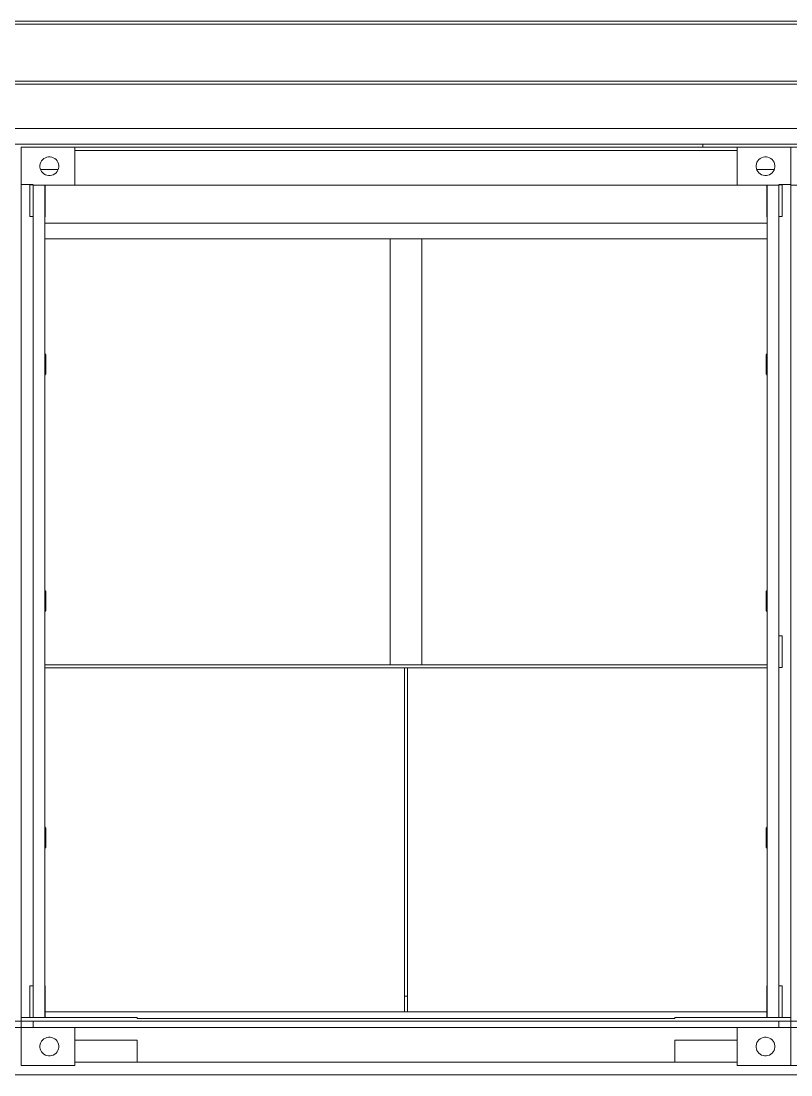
# Model space of a CAD drawing. Header units: metres. Extents: x -3 to 469, y -13 to 19.
# Drawn here: x 267.523 to 269.961, y -0.18 to 3.16 of the extents above; entities that cross this region are included whole.
import ezdxf

# ---------------------------------------------------------------- set-up
doc = ezdxf.new("R2010")
doc.units = ezdxf.units.M
doc.layers.add('0-1', color=7, linetype='Continuous', lineweight=5)
for name, color, linetype, lineweight, true_color in [('A-FLOR-2', 7, 'Continuous', 9, 0xaaaaaa), ('A-GENM-1', 7, 'Continuous', 9, 0xaaaaaa), ('A-WALL-1', 7, 'Continuous', 9, 0xaaaaaa), ('Guarda-corpos-3', 7, 'Continuous', 9, 0xaaaaaa), ('S-STRS-1', 7, 'Continuous', 9, 0xaaaaaa)]:
    doc.layers.add(name, color=color, linetype=linetype, lineweight=lineweight, true_color=true_color)

# ---------------------------------------------------------------- blocks, each defined once
blk = doc.blocks.new('Viga-007 15243 - Viga-007 15243-295392-FACHADA 03')
at = {"layer": 'A-GENM-1'}
for p, q in [((-19.4474, -0.14), (-19.6454, -0.14)), ((-17.5474, -0.14), (-17.7454, -0.14)), ((-8.6356, -0.18), (-33.3303, -0.18))]:
    blk.add_line(p, q, dxfattribs=at)
blk = doc.blocks.new('Viga-007 15383 - Viga-007 15383-295673-FACHADA 03')
at = {"layer": 'A-GENM-1'}
for p, q in [((-17.4524, 2.1065), (-17.4554, 2.102)), ((-17.4554, 2.102), (-17.4554, 2.042)), ((-17.4554, 2.042), (-17.4524, 2.0375)), ((-17.4524, 1.3565), (-17.4554, 1.352)), ((-17.4554, 1.352), (-17.4554, 1.292)), ((-17.4554, 1.292), (-17.4524, 1.2875)), ((-17.4524, 0.6065), (-17.4554, 0.602)), ((-17.4554, 0.602), (-17.4554, 0.542)), ((-17.4554, 0.542), (-17.4524, 0.5375))]:
    blk.add_line(p, q, dxfattribs=at)
blk = doc.blocks.new('Viga-002 15395 - Viga-002 15395-295725-FACHADA 03')
at = {"layer": 'A-GENM-1'}
for p, q in [((-17.4054, 0.102), (-17.4154, 0.102)), ((-17.4054, 0.002), (-17.4054, 0.102)), ((-17.4154, 0.002), (-17.4054, 0.002))]:
    blk.add_line(p, q, dxfattribs=at)
blk = doc.blocks.new('Viga-002 15684 - Viga-002 15684-296129-FACHADA 03')
at = {"layer": 'A-GENM-1'}
for p, q in [((-17.4054, 2.641), (-17.4154, 2.641)), ((-17.4054, 2.541), (-17.4054, 2.641)), ((-17.4154, 2.541), (-17.4054, 2.541))]:
    blk.add_line(p, q, dxfattribs=at)
blk = doc.blocks.new('Viga-002 15922 - Viga-002 15922-296520-FACHADA 03')
at = {"layer": 'A-GENM-1'}
for p, q in [((-19.7774, 0.102), (-19.7874, 0.102)), ((-19.7874, 0.102), (-19.7874, 0.002)), ((-19.7874, 0.002), (-19.7774, 0.002))]:
    blk.add_line(p, q, dxfattribs=at)
blk = doc.blocks.new('PL 18675 - PL 18675-297894-FACHADA 03')
at = {"layer": 'A-GENM-1'}
for p, q in [((-19.8154, 2.642), (-19.8154, 0.002)), ((-19.7963, 2.642), (-19.8154, 2.642)), ((-19.7774, 2.642), (-19.7963, 2.642)), ((-19.8154, 0.002), (-19.7963, 0.002)), ((-19.7963, 0.002), (-19.7874, 0.002))]:
    blk.add_line(p, q, dxfattribs=at)
blk = doc.blocks.new('Viga-002 22973 - Viga-002 22973-299476-FACHADA 03')
at = {"layer": 'A-GENM-1'}
for p, q in [((-19.7774, 2.641), (-19.7874, 2.641)), ((-19.7874, 2.641), (-19.7874, 2.541)), ((-19.7874, 2.541), (-19.7774, 2.541))]:
    blk.add_line(p, q, dxfattribs=at)
blk = doc.blocks.new('AL 23027 - AL 23027-299490-FACHADA 03')
at = {"layer": 'A-WALL-1'}
blk.add_line((-19.7404, 2.52), (-17.4524, 2.52), dxfattribs=at)
blk = doc.blocks.new('J 08 23069 - J 08-299538-FACHADA 03')
at = {"layer": 'A-GENM-1'}
for p, q in [((-17.4524, 2.52), (-19.7404, 2.52)), ((-19.7404, 2.52), (-17.4524, 2.52)), ((-19.7404, 2.47), (-18.6464, 2.47)), ((-18.6464, 2.47), (-19.7404, 2.47)), ((-18.5464, 2.47), (-18.6464, 2.47)), ((-18.6464, 2.47), (-18.6464, 1.12)), ((-18.6464, 1.12), (-18.6464, 2.47)), ((-18.6464, 2.47), (-18.5464, 2.47)), ((-18.5464, 2.47), (-18.6464, 2.47)), ((-18.6464, 2.47), (-18.5464, 2.47)), ((-18.5464, 1.12), (-18.5464, 2.47)), ((-18.5464, 2.47), (-18.5464, 1.12)), ((-18.5464, 2.47), (-17.4524, 2.47)), ((-17.4524, 2.47), (-18.5464, 2.47)), ((-18.5914, 0.07), (-18.6014, 0.07)), ((-18.6014, 0.07), (-18.5914, 0.07)), ((-18.5914, 0.07), (-18.6014, 0.07)), ((-18.6014, 0.07), (-18.5914, 0.07))]:
    blk.add_line(p, q, dxfattribs=at)
blk = doc.blocks.new('J 08 23069 - J 08 23069-299542-FACHADA 03')
blk.add_blockref('J 08 23069 - J 08-299538-FACHADA 03', (0, 0))
blk = doc.blocks.new('PL 24355 - PL 24355-301545-FACHADA 03')
at = {"layer": 'A-GENM-1'}
for p, q in [((-17.3964, 2.642), (-17.4154, 2.642)), ((-17.3774, 2.642), (-17.3964, 2.642)), ((-17.3774, 0.002), (-17.3774, 2.642)), ((-17.4054, 0.002), (-17.3964, 0.002)), ((-17.3964, 0.002), (-17.3774, 0.002))]:
    blk.add_line(p, q, dxfattribs=at)
blk = doc.blocks.new('Viga-002 24769 - Viga-002 24769-301962-FACHADA 03')
at = {"layer": 'A-GENM-1'}
for p, q in [((-17.4054, 1.2115), (-17.4154, 1.2115)), ((-17.4154, 1.2115), (-17.4154, 1.1115)), ((-17.4054, 1.1115), (-17.4054, 1.2115)), ((-17.4154, 1.1115), (-17.4054, 1.1115))]:
    blk.add_line(p, q, dxfattribs=at)
blk = doc.blocks.new('CONTAINER 26770 - CONTAINER-305212-FACHADA 03')
at = {"layer": 'S-STRS-1'}
for p, q in [((-17.5474, -0.15), (-17.5474, -0.03)), ((-17.5474, -0.03), (-17.5474, -0.15)), ((-17.3774, -0.03), (-17.5474, -0.03)), ((-17.5474, -0.03), (-17.3774, -0.03)), ((-17.3774, -0.15), (-17.3774, -0.03)), ((-17.3774, -0.03), (-17.3774, -0.15)), ((-17.4789, -0.0689), (-17.475, -0.0656)), ((-17.475, -0.0656), (-17.4789, -0.0689)), ((-17.475, -0.0656), (-17.4705, -0.063)), ((-17.4705, -0.063), (-17.475, -0.0656)), ((-17.4705, -0.063), (-17.4656, -0.0612)), ((-17.4656, -0.0612), (-17.4705, -0.063)), ((-17.4656, -0.0612), (-17.4605, -0.0603)), ((-17.4605, -0.0603), (-17.4656, -0.0612)), ((-17.4605, -0.0603), (-17.4553, -0.0603)), ((-17.4553, -0.0603), (-17.4605, -0.0603)), ((-17.4553, -0.0603), (-17.4502, -0.0612)), ((-17.4502, -0.0612), (-17.4553, -0.0603)), ((-17.4502, -0.0612), (-17.4453, -0.063)), ((-17.4453, -0.063), (-17.4502, -0.0612)), ((-17.4453, -0.063), (-17.4408, -0.0656)), ((-17.4408, -0.0656), (-17.4453, -0.063)), ((-17.4408, -0.0656), (-17.4368, -0.0689)), ((-17.4368, -0.0689), (-17.4408, -0.0656)), ((-17.4875, -0.0874), (-17.4866, -0.0823)), ((-17.4866, -0.0823), (-17.4875, -0.0874)), ((-17.4875, -0.09), (-17.4875, -0.0874)), ((-17.4875, -0.0874), (-17.4875, -0.09)), ((-17.4875, -0.09), (-17.4875, -0.0926)), ((-17.4875, -0.0926), (-17.4875, -0.09)), ((-17.4866, -0.0977), (-17.4875, -0.0926)), ((-17.4866, -0.0977), (-17.4875, -0.0926)), ((-17.4866, -0.0823), (-17.4849, -0.0774)), ((-17.4849, -0.0774), (-17.4866, -0.0823)), ((-17.4866, -0.0977), (-17.4849, -0.1026)), ((-17.4849, -0.1026), (-17.4866, -0.0977)), ((-17.4849, -0.0774), (-17.4823, -0.0729)), ((-17.4823, -0.0729), (-17.4849, -0.0774)), ((-17.4823, -0.0729), (-17.4789, -0.0689)), ((-17.4789, -0.0689), (-17.4823, -0.0729)), ((-17.4368, -0.0689), (-17.4335, -0.0729)), ((-17.4335, -0.0729), (-17.4368, -0.0689)), ((-17.4335, -0.0729), (-17.4309, -0.0774)), ((-17.4335, -0.0729), (-17.4309, -0.0774)), ((-17.4309, -0.0774), (-17.4291, -0.0823)), ((-17.4291, -0.0823), (-17.4309, -0.0774)), ((-17.4291, -0.0977), (-17.4309, -0.1026)), ((-17.4309, -0.1026), (-17.4291, -0.0977)), ((-17.4291, -0.0823), (-17.4282, -0.0874)), ((-17.4282, -0.0874), (-17.4291, -0.0823)), ((-17.4282, -0.0926), (-17.4291, -0.0977)), ((-17.4291, -0.0977), (-17.4282, -0.0926)), ((-17.4282, -0.0874), (-17.4282, -0.09)), ((-17.4282, -0.09), (-17.4282, -0.0874)), ((-17.4282, -0.09), (-17.4282, -0.0926)), ((-17.4282, -0.0926), (-17.4282, -0.09)), ((-17.4823, -0.1071), (-17.4849, -0.1026)), ((-17.4849, -0.1026), (-17.4823, -0.1071)), ((-17.4789, -0.1111), (-17.4823, -0.1071)), ((-17.4823, -0.1071), (-17.4789, -0.1111)), ((-17.475, -0.1144), (-17.4789, -0.1111)), ((-17.4789, -0.1111), (-17.475, -0.1144)), ((-17.4705, -0.117), (-17.475, -0.1144)), ((-17.475, -0.1144), (-17.4705, -0.117)), ((-17.4656, -0.1188), (-17.4705, -0.117)), ((-17.4705, -0.117), (-17.4656, -0.1188)), ((-17.4605, -0.1197), (-17.4656, -0.1188)), ((-17.4656, -0.1188), (-17.4605, -0.1197)), ((-17.4553, -0.1197), (-17.4605, -0.1197)), ((-17.4605, -0.1197), (-17.4553, -0.1197)), ((-17.4502, -0.1188), (-17.4553, -0.1197)), ((-17.4553, -0.1197), (-17.4502, -0.1188)), ((-17.4453, -0.117), (-17.4502, -0.1188)), ((-17.4502, -0.1188), (-17.4453, -0.117)), ((-17.4408, -0.1144), (-17.4453, -0.117)), ((-17.4453, -0.117), (-17.4408, -0.1144)), ((-17.4368, -0.1111), (-17.4408, -0.1144)), ((-17.4408, -0.1144), (-17.4368, -0.1111)), ((-17.4335, -0.1071), (-17.4368, -0.1111)), ((-17.4368, -0.1111), (-17.4335, -0.1071)), ((-17.4309, -0.1026), (-17.4335, -0.1071)), ((-17.4335, -0.1071), (-17.4309, -0.1026)), ((-17.5474, -0.15), (-17.3774, -0.15)), ((-17.3774, -0.15), (-17.5474, -0.15))]:
    blk.add_line(p, q, dxfattribs=at)
blk = doc.blocks.new('CONTAINER 26770 - CONTAINER 26770-305216-FACHADA 03')
blk.add_blockref('CONTAINER 26770 - CONTAINER-305212-FACHADA 03', (0, 0))
blk = doc.blocks.new('Viga-007 26986 - Viga-007 26986-305406-FACHADA 03')
at = {"layer": 'A-GENM-1'}
for p, q in [((-19.7374, 2.102), (-19.7404, 2.1065)), ((-19.7374, 2.042), (-19.7374, 2.102)), ((-19.7404, 2.0375), (-19.7374, 2.042)), ((-19.7374, 1.352), (-19.7404, 1.3565)), ((-19.7374, 1.292), (-19.7374, 1.352)), ((-19.7404, 1.2875), (-19.7374, 1.292)), ((-19.7374, 0.602), (-19.7404, 0.6065)), ((-19.7374, 0.542), (-19.7374, 0.602)), ((-19.7404, 0.5375), (-19.7374, 0.542))]:
    blk.add_line(p, q, dxfattribs=at)
blk = doc.blocks.new('CONTAINER 27480 - CONTAINER-306036-FACHADA 03')
at = {"layer": 'S-STRS-1'}
for p, q in [((-19.8154, -0.15), (-19.8154, -0.03)), ((-19.8154, -0.03), (-19.8154, -0.15)), ((-19.6454, -0.03), (-19.8153, -0.03)), ((-19.8153, -0.03), (-19.6454, -0.03)), ((-19.6454, -0.15), (-19.6454, -0.03)), ((-19.6454, -0.03), (-19.6454, -0.15)), ((-19.7469, -0.0689), (-19.743, -0.0656)), ((-19.743, -0.0656), (-19.7469, -0.0689)), ((-19.743, -0.0656), (-19.7385, -0.063)), ((-19.7385, -0.063), (-19.743, -0.0656)), ((-19.7385, -0.063), (-19.7336, -0.0612)), ((-19.7336, -0.0612), (-19.7385, -0.063)), ((-19.7336, -0.0612), (-19.7285, -0.0603)), ((-19.7285, -0.0603), (-19.7336, -0.0612)), ((-19.7285, -0.0603), (-19.7233, -0.0603)), ((-19.7233, -0.0603), (-19.7285, -0.0603)), ((-19.7233, -0.0603), (-19.7182, -0.0612)), ((-19.7182, -0.0612), (-19.7233, -0.0603)), ((-19.7182, -0.0612), (-19.7133, -0.063)), ((-19.7133, -0.063), (-19.7182, -0.0612)), ((-19.7133, -0.063), (-19.7088, -0.0656)), ((-19.7088, -0.0656), (-19.7133, -0.063)), ((-19.7088, -0.0656), (-19.7048, -0.0689)), ((-19.7048, -0.0689), (-19.7088, -0.0656)), ((-19.7555, -0.0874), (-19.7546, -0.0823)), ((-19.7546, -0.0823), (-19.7555, -0.0874)), ((-19.7555, -0.09), (-19.7555, -0.0874)), ((-19.7555, -0.0874), (-19.7555, -0.09)), ((-19.7555, -0.09), (-19.7555, -0.0926)), ((-19.7555, -0.0926), (-19.7555, -0.09)), ((-19.7546, -0.0977), (-19.7555, -0.0926)), ((-19.7546, -0.0977), (-19.7555, -0.0926)), ((-19.7546, -0.0823), (-19.7529, -0.0774)), ((-19.7529, -0.0774), (-19.7546, -0.0823)), ((-19.7546, -0.0977), (-19.7529, -0.1026)), ((-19.7529, -0.1026), (-19.7546, -0.0977)), ((-19.7529, -0.0774), (-19.7503, -0.0729)), ((-19.7503, -0.0729), (-19.7529, -0.0774)), ((-19.7503, -0.0729), (-19.7469, -0.0689)), ((-19.7469, -0.0689), (-19.7503, -0.0729)), ((-19.7048, -0.0689), (-19.7015, -0.0729)), ((-19.7015, -0.0729), (-19.7048, -0.0689)), ((-19.7015, -0.0729), (-19.6989, -0.0774)), ((-19.7015, -0.0729), (-19.6989, -0.0774)), ((-19.6989, -0.0774), (-19.6971, -0.0823)), ((-19.6971, -0.0823), (-19.6989, -0.0774)), ((-19.6971, -0.0977), (-19.6989, -0.1026)), ((-19.6989, -0.1026), (-19.6971, -0.0977)), ((-19.6971, -0.0823), (-19.6962, -0.0874)), ((-19.6962, -0.0874), (-19.6971, -0.0823)), ((-19.6962, -0.0926), (-19.6971, -0.0977)), ((-19.6971, -0.0977), (-19.6962, -0.0926)), ((-19.6962, -0.0874), (-19.6962, -0.09)), ((-19.6962, -0.09), (-19.6962, -0.0874)), ((-19.6962, -0.09), (-19.6962, -0.0926)), ((-19.6962, -0.0926), (-19.6962, -0.09)), ((-19.7503, -0.1071), (-19.7529, -0.1026)), ((-19.7529, -0.1026), (-19.7503, -0.1071)), ((-19.7469, -0.1111), (-19.7503, -0.1071)), ((-19.7503, -0.1071), (-19.7469, -0.1111)), ((-19.743, -0.1144), (-19.7469, -0.1111)), ((-19.7469, -0.1111), (-19.743, -0.1144)), ((-19.7385, -0.117), (-19.743, -0.1144)), ((-19.743, -0.1144), (-19.7385, -0.117)), ((-19.7336, -0.1188), (-19.7385, -0.117)), ((-19.7385, -0.117), (-19.7336, -0.1188)), ((-19.7285, -0.1197), (-19.7336, -0.1188)), ((-19.7336, -0.1188), (-19.7285, -0.1197)), ((-19.7233, -0.1197), (-19.7285, -0.1197)), ((-19.7285, -0.1197), (-19.7233, -0.1197)), ((-19.7182, -0.1188), (-19.7233, -0.1197)), ((-19.7233, -0.1197), (-19.7182, -0.1188)), ((-19.7133, -0.117), (-19.7182, -0.1188)), ((-19.7182, -0.1188), (-19.7133, -0.117)), ((-19.7088, -0.1144), (-19.7133, -0.117)), ((-19.7133, -0.117), (-19.7088, -0.1144)), ((-19.7048, -0.1111), (-19.7088, -0.1144)), ((-19.7088, -0.1144), (-19.7048, -0.1111)), ((-19.7015, -0.1071), (-19.7048, -0.1111)), ((-19.7048, -0.1111), (-19.7015, -0.1071)), ((-19.6989, -0.1026), (-19.7015, -0.1071)), ((-19.7015, -0.1071), (-19.6989, -0.1026)), ((-19.8154, -0.15), (-19.6454, -0.15)), ((-19.6454, -0.15), (-19.8154, -0.15))]:
    blk.add_line(p, q, dxfattribs=at)
blk = doc.blocks.new('CONTAINER 27480 - CONTAINER 27480-306040-FACHADA 03')
blk.add_blockref('CONTAINER 27480 - CONTAINER-306036-FACHADA 03', (0, 0))
blk = doc.blocks.new('CONTAINER 27588 - CONTAINER-306166-FACHADA 03')
at = {"layer": 'S-STRS-1'}
for p, q in [((-17.3774, -0.03), (-17.2074, -0.03)), ((-17.2074, -0.03), (-17.3774, -0.03)), ((-17.3774, -0.03), (-17.3774, -0.15)), ((-17.3774, -0.15), (-17.3774, -0.03)), ((-17.2074, -0.03), (-17.2074, -0.15)), ((-17.2074, -0.15), (-17.2074, -0.03)), ((-17.318, -0.0689), (-17.314, -0.0656)), ((-17.318, -0.0689), (-17.314, -0.0656)), ((-17.314, -0.0656), (-17.3095, -0.063)), ((-17.3095, -0.063), (-17.314, -0.0656)), ((-17.3095, -0.063), (-17.3046, -0.0612)), ((-17.3046, -0.0612), (-17.3095, -0.063)), ((-17.3046, -0.0612), (-17.2995, -0.0603)), ((-17.2995, -0.0603), (-17.3046, -0.0612)), ((-17.2995, -0.0603), (-17.2943, -0.0603)), ((-17.2943, -0.0603), (-17.2995, -0.0603)), ((-17.2943, -0.0603), (-17.2892, -0.0612)), ((-17.2892, -0.0612), (-17.2943, -0.0603)), ((-17.2892, -0.0612), (-17.2843, -0.063)), ((-17.2843, -0.063), (-17.2892, -0.0612)), ((-17.2843, -0.063), (-17.2798, -0.0656)), ((-17.2798, -0.0656), (-17.2843, -0.063)), ((-17.2798, -0.0656), (-17.2758, -0.0689)), ((-17.2758, -0.0689), (-17.2798, -0.0656)), ((-17.3266, -0.0874), (-17.3257, -0.0823)), ((-17.3257, -0.0823), (-17.3266, -0.0874)), ((-17.3266, -0.09), (-17.3266, -0.0874)), ((-17.3266, -0.0874), (-17.3266, -0.09)), ((-17.3266, -0.0926), (-17.3266, -0.09)), ((-17.3266, -0.09), (-17.3266, -0.0926)), ((-17.3257, -0.0977), (-17.3266, -0.0926)), ((-17.3266, -0.0926), (-17.3257, -0.0977)), ((-17.3257, -0.0823), (-17.3239, -0.0774)), ((-17.3239, -0.0774), (-17.3257, -0.0823)), ((-17.3239, -0.1026), (-17.3257, -0.0977)), ((-17.3239, -0.1026), (-17.3257, -0.0977)), ((-17.3239, -0.0774), (-17.3213, -0.0729)), ((-17.3213, -0.0729), (-17.3239, -0.0774)), ((-17.3213, -0.0729), (-17.318, -0.0689)), ((-17.318, -0.0689), (-17.3213, -0.0729)), ((-17.2758, -0.0689), (-17.2725, -0.0729)), ((-17.2725, -0.0729), (-17.2758, -0.0689)), ((-17.2725, -0.0729), (-17.2699, -0.0774)), ((-17.2699, -0.0774), (-17.2725, -0.0729)), ((-17.2699, -0.0774), (-17.2681, -0.0823)), ((-17.2681, -0.0823), (-17.2699, -0.0774)), ((-17.2681, -0.0977), (-17.2699, -0.1026)), ((-17.2699, -0.1026), (-17.2681, -0.0977)), ((-17.2681, -0.0823), (-17.2672, -0.0874)), ((-17.2672, -0.0874), (-17.2681, -0.0823)), ((-17.2672, -0.0926), (-17.2681, -0.0977)), ((-17.2681, -0.0977), (-17.2672, -0.0926)), ((-17.2672, -0.0874), (-17.2672, -0.09)), ((-17.2672, -0.09), (-17.2672, -0.0874)), ((-17.2672, -0.09), (-17.2672, -0.0926)), ((-17.2672, -0.0926), (-17.2672, -0.09)), ((-17.3213, -0.1071), (-17.3239, -0.1026)), ((-17.3213, -0.1071), (-17.3239, -0.1026)), ((-17.318, -0.1111), (-17.3213, -0.1071)), ((-17.318, -0.1111), (-17.3213, -0.1071)), ((-17.314, -0.1144), (-17.318, -0.1111)), ((-17.314, -0.1144), (-17.318, -0.1111)), ((-17.3095, -0.117), (-17.314, -0.1144)), ((-17.3095, -0.117), (-17.314, -0.1144)), ((-17.3046, -0.1188), (-17.3095, -0.117)), ((-17.3046, -0.1188), (-17.3095, -0.117)), ((-17.2995, -0.1197), (-17.3046, -0.1188)), ((-17.2995, -0.1197), (-17.3046, -0.1188)), ((-17.2943, -0.1197), (-17.2995, -0.1197)), ((-17.2995, -0.1197), (-17.2943, -0.1197)), ((-17.2892, -0.1188), (-17.2943, -0.1197)), ((-17.2943, -0.1197), (-17.2892, -0.1188)), ((-17.2843, -0.117), (-17.2892, -0.1188)), ((-17.2892, -0.1188), (-17.2843, -0.117)), ((-17.2798, -0.1144), (-17.2843, -0.117)), ((-17.2843, -0.117), (-17.2798, -0.1144)), ((-17.2758, -0.1111), (-17.2798, -0.1144)), ((-17.2798, -0.1144), (-17.2758, -0.1111)), ((-17.2725, -0.1071), (-17.2758, -0.1111)), ((-17.2758, -0.1111), (-17.2725, -0.1071)), ((-17.2699, -0.1026), (-17.2725, -0.1071)), ((-17.2725, -0.1071), (-17.2699, -0.1026)), ((-17.3774, -0.15), (-17.2074, -0.15)), ((-17.2074, -0.15), (-17.3774, -0.15))]:
    blk.add_line(p, q, dxfattribs=at)
blk = doc.blocks.new('CONTAINER 27588 - CONTAINER 27588-306170-FACHADA 03')
blk.add_blockref('CONTAINER 27588 - CONTAINER-306166-FACHADA 03', (0, 0))
blk = doc.blocks.new('Guarda-Corpo - 004 215414 - Guarda-Corpo - 004 215414-312449-FACHADA 03')
at = {"layer": 'Guarda-corpos-3'}
for p, q in [((-19.7404, 1.12), (-17.4524, 1.12)), ((-19.7404, 1.11), (-18.6014, 1.11)), ((-17.4524, 1.11), (-19.7404, 1.11)), ((-18.6014, 0.02), (-18.6014, 1.11)), ((-18.5914, 1.11), (-17.4524, 1.11)), ((-18.5914, 0.02), (-18.5914, 1.11))]:
    blk.add_line(p, q, dxfattribs=at)
blk = doc.blocks.new('Viga-009 31064 - Viga-009 31064-318084-FACHADA 03')
at = {"layer": 'A-GENM-1'}
for p, q in [((-25.9103, 3.16), (-11.2824, 3.16)), ((-25.9103, 3.15), (-11.2824, 3.15)), ((-25.9103, 2.97), (-11.2824, 2.97)), ((-25.9103, 2.96), (-11.2824, 2.96))]:
    blk.add_line(p, q, dxfattribs=at)
blk = doc.blocks.new('Viga-003 34139 - Viga-003 34139-324805-FACHADA 03')
at = {"layer": 'A-GENM-1'}
blk.add_line((-17.5473, 2.76), (-19.6454, 2.76), dxfattribs=at)
blk = doc.blocks.new('CONTAINER 34174 - CONTAINER-324856-FACHADA 03')
at = {"layer": 'S-STRS-1'}
for p, q in [((-19.8153, 2.642), (-19.8153, 2.76)), ((-19.8153, 2.76), (-19.8153, 2.642)), ((-19.6454, 2.76), (-19.8153, 2.76)), ((-19.8153, 2.76), (-19.6454, 2.76)), ((-19.6454, 2.64), (-19.6454, 2.76)), ((-19.6454, 2.76), (-19.6454, 2.64)), ((-19.7555, 2.7026), (-19.7546, 2.7077)), ((-19.7546, 2.7077), (-19.7555, 2.7026)), ((-19.7546, 2.7077), (-19.7528, 2.7126)), ((-19.7528, 2.7126), (-19.7546, 2.7077)), ((-19.7528, 2.7126), (-19.7503, 2.7171)), ((-19.7503, 2.7171), (-19.7528, 2.7126)), ((-19.7503, 2.7171), (-19.7469, 2.7211)), ((-19.7469, 2.7211), (-19.7503, 2.7171)), ((-19.7469, 2.7211), (-19.7429, 2.7244)), ((-19.7429, 2.7244), (-19.7469, 2.7211)), ((-19.7429, 2.7244), (-19.7384, 2.727)), ((-19.7384, 2.727), (-19.7429, 2.7244)), ((-19.7384, 2.727), (-19.7336, 2.7288)), ((-19.7336, 2.7288), (-19.7384, 2.727)), ((-19.7336, 2.7288), (-19.7284, 2.7297)), ((-19.7284, 2.7297), (-19.7336, 2.7288)), ((-19.7284, 2.7297), (-19.7232, 2.7297)), ((-19.7232, 2.7297), (-19.7284, 2.7297)), ((-19.7232, 2.7297), (-19.7181, 2.7288)), ((-19.7181, 2.7288), (-19.7232, 2.7297)), ((-19.7181, 2.7288), (-19.7133, 2.727)), ((-19.7133, 2.727), (-19.7181, 2.7288)), ((-19.7133, 2.727), (-19.7088, 2.7244)), ((-19.7088, 2.7244), (-19.7133, 2.727)), ((-19.7088, 2.7244), (-19.7048, 2.7211)), ((-19.7048, 2.7211), (-19.7088, 2.7244)), ((-19.7048, 2.7211), (-19.7014, 2.7171)), ((-19.7014, 2.7171), (-19.7048, 2.7211)), ((-19.7014, 2.7171), (-19.6988, 2.7126)), ((-19.7014, 2.7171), (-19.6988, 2.7126)), ((-19.6988, 2.7126), (-19.6971, 2.7077)), ((-19.6971, 2.7077), (-19.6988, 2.7126)), ((-19.6971, 2.7077), (-19.6962, 2.7026)), ((-19.6962, 2.7026), (-19.6971, 2.7077)), ((-19.7555, 2.7), (-19.7555, 2.7026)), ((-19.7555, 2.7026), (-19.7555, 2.7)), ((-19.7555, 2.7), (-19.7555, 2.6974)), ((-19.7555, 2.6974), (-19.7555, 2.7)), ((-19.7546, 2.6923), (-19.7555, 2.6974)), ((-19.7546, 2.6923), (-19.7555, 2.6974)), ((-19.7546, 2.6923), (-19.7528, 2.6874)), ((-19.7528, 2.6874), (-19.7546, 2.6923)), ((-19.7503, 2.6829), (-19.7528, 2.6874)), ((-19.7528, 2.6874), (-19.7503, 2.6829)), ((-19.7469, 2.6789), (-19.7503, 2.6829)), ((-19.7503, 2.6829), (-19.7469, 2.6789)), ((-19.7429, 2.6756), (-19.7469, 2.6789)), ((-19.7469, 2.6789), (-19.7429, 2.6756)), ((-19.7384, 2.673), (-19.7429, 2.6756)), ((-19.7429, 2.6756), (-19.7384, 2.673)), ((-19.7336, 2.6712), (-19.7384, 2.673)), ((-19.7384, 2.673), (-19.7336, 2.6712)), ((-19.7133, 2.673), (-19.7181, 2.6712)), ((-19.7181, 2.6712), (-19.7133, 2.673)), ((-19.7088, 2.6756), (-19.7133, 2.673)), ((-19.7133, 2.673), (-19.7088, 2.6756)), ((-19.7048, 2.6789), (-19.7088, 2.6756)), ((-19.7088, 2.6756), (-19.7048, 2.6789)), ((-19.7014, 2.6829), (-19.7048, 2.6789)), ((-19.7048, 2.6789), (-19.7014, 2.6829)), ((-19.6988, 2.6874), (-19.7014, 2.6829)), ((-19.7014, 2.6829), (-19.6988, 2.6874)), ((-19.6971, 2.6923), (-19.6988, 2.6874)), ((-19.6988, 2.6874), (-19.6971, 2.6923)), ((-19.6962, 2.6974), (-19.6971, 2.6923)), ((-19.6971, 2.6923), (-19.6962, 2.6974)), ((-19.6962, 2.7026), (-19.6962, 2.7)), ((-19.6962, 2.7), (-19.6962, 2.7026)), ((-19.6962, 2.7), (-19.6962, 2.6974)), ((-19.6962, 2.6974), (-19.6962, 2.7)), ((-19.7394, 2.64), (-19.6454, 2.64)), ((-19.6454, 2.64), (-19.7394, 2.64)), ((-19.7284, 2.6703), (-19.7336, 2.6712)), ((-19.7336, 2.6712), (-19.7284, 2.6703)), ((-19.7232, 2.6703), (-19.7284, 2.6703)), ((-19.7284, 2.6703), (-19.7232, 2.6703)), ((-19.7181, 2.6712), (-19.7232, 2.6703)), ((-19.7232, 2.6703), (-19.7181, 2.6712))]:
    blk.add_line(p, q, dxfattribs=at)
blk = doc.blocks.new('CONTAINER 34174 - CONTAINER 34174-324860-FACHADA 03')
blk.add_blockref('CONTAINER 34174 - CONTAINER-324856-FACHADA 03', (0, 0))
blk = doc.blocks.new('CONTAINER 34192 - CONTAINER-324911-FACHADA 03')
at = {"layer": 'S-STRS-1'}
for p, q in [((-17.5473, 2.64), (-17.5473, 2.76)), ((-17.5473, 2.76), (-17.5473, 2.64)), ((-17.3774, 2.76), (-17.5473, 2.76)), ((-17.5473, 2.76), (-17.3774, 2.76)), ((-17.3774, 2.642), (-17.3774, 2.76)), ((-17.3774, 2.76), (-17.3774, 2.642)), ((-17.4875, 2.7026), (-17.4866, 2.7077)), ((-17.4866, 2.7077), (-17.4875, 2.7026)), ((-17.4866, 2.7077), (-17.4848, 2.7126)), ((-17.4848, 2.7126), (-17.4866, 2.7077)), ((-17.4848, 2.7126), (-17.4823, 2.7171)), ((-17.4823, 2.7171), (-17.4848, 2.7126)), ((-17.4823, 2.7171), (-17.4789, 2.7211)), ((-17.4789, 2.7211), (-17.4823, 2.7171)), ((-17.4789, 2.7211), (-17.4749, 2.7244)), ((-17.4749, 2.7244), (-17.4789, 2.7211)), ((-17.4749, 2.7244), (-17.4704, 2.727)), ((-17.4704, 2.727), (-17.4749, 2.7244)), ((-17.4704, 2.727), (-17.4656, 2.7288)), ((-17.4656, 2.7288), (-17.4704, 2.727)), ((-17.4656, 2.7288), (-17.4604, 2.7297)), ((-17.4604, 2.7297), (-17.4656, 2.7288)), ((-17.4604, 2.7297), (-17.4552, 2.7297)), ((-17.4552, 2.7297), (-17.4604, 2.7297)), ((-17.4552, 2.7297), (-17.4501, 2.7288)), ((-17.4501, 2.7288), (-17.4552, 2.7297)), ((-17.4501, 2.7288), (-17.4453, 2.727)), ((-17.4453, 2.727), (-17.4501, 2.7288)), ((-17.4453, 2.727), (-17.4408, 2.7244)), ((-17.4408, 2.7244), (-17.4453, 2.727)), ((-17.4408, 2.7244), (-17.4368, 2.7211)), ((-17.4368, 2.7211), (-17.4408, 2.7244)), ((-17.4368, 2.7211), (-17.4334, 2.7171)), ((-17.4334, 2.7171), (-17.4368, 2.7211)), ((-17.4334, 2.7171), (-17.4308, 2.7126)), ((-17.4334, 2.7171), (-17.4308, 2.7126)), ((-17.4308, 2.7126), (-17.4291, 2.7077)), ((-17.4291, 2.7077), (-17.4308, 2.7126)), ((-17.4291, 2.7077), (-17.4282, 2.7026)), ((-17.4282, 2.7026), (-17.4291, 2.7077)), ((-17.4875, 2.7), (-17.4875, 2.7026)), ((-17.4875, 2.7026), (-17.4875, 2.7)), ((-17.4875, 2.7), (-17.4875, 2.6974)), ((-17.4875, 2.6974), (-17.4875, 2.7)), ((-17.4866, 2.6923), (-17.4875, 2.6974)), ((-17.4866, 2.6923), (-17.4875, 2.6974)), ((-17.4866, 2.6923), (-17.4848, 2.6874)), ((-17.4848, 2.6874), (-17.4866, 2.6923)), ((-17.4823, 2.6829), (-17.4848, 2.6874)), ((-17.4848, 2.6874), (-17.4823, 2.6829)), ((-17.4789, 2.6789), (-17.4823, 2.6829)), ((-17.4823, 2.6829), (-17.4789, 2.6789)), ((-17.4749, 2.6756), (-17.4789, 2.6789)), ((-17.4789, 2.6789), (-17.4749, 2.6756)), ((-17.4704, 2.673), (-17.4749, 2.6756)), ((-17.4749, 2.6756), (-17.4704, 2.673)), ((-17.4656, 2.6712), (-17.4704, 2.673)), ((-17.4704, 2.673), (-17.4656, 2.6712)), ((-17.4453, 2.673), (-17.4501, 2.6712)), ((-17.4501, 2.6712), (-17.4453, 2.673)), ((-17.4408, 2.6756), (-17.4453, 2.673)), ((-17.4453, 2.673), (-17.4408, 2.6756)), ((-17.4368, 2.6789), (-17.4408, 2.6756)), ((-17.4408, 2.6756), (-17.4368, 2.6789)), ((-17.4334, 2.6829), (-17.4368, 2.6789)), ((-17.4368, 2.6789), (-17.4334, 2.6829)), ((-17.4308, 2.6874), (-17.4334, 2.6829)), ((-17.4334, 2.6829), (-17.4308, 2.6874)), ((-17.4291, 2.6923), (-17.4308, 2.6874)), ((-17.4308, 2.6874), (-17.4291, 2.6923)), ((-17.4282, 2.6974), (-17.4291, 2.6923)), ((-17.4291, 2.6923), (-17.4282, 2.6974)), ((-17.4282, 2.7026), (-17.4282, 2.7)), ((-17.4282, 2.7), (-17.4282, 2.7026)), ((-17.4282, 2.7), (-17.4282, 2.6974)), ((-17.4282, 2.6974), (-17.4282, 2.7)), ((-17.5473, 2.64), (-17.4534, 2.64)), ((-17.4534, 2.64), (-17.5473, 2.64)), ((-17.4604, 2.6703), (-17.4656, 2.6712)), ((-17.4656, 2.6712), (-17.4604, 2.6703)), ((-17.4552, 2.6703), (-17.4604, 2.6703)), ((-17.4604, 2.6703), (-17.4552, 2.6703)), ((-17.4501, 2.6712), (-17.4552, 2.6703)), ((-17.4552, 2.6703), (-17.4501, 2.6712))]:
    blk.add_line(p, q, dxfattribs=at)
blk = doc.blocks.new('CONTAINER 34192 - CONTAINER 34192-324915-FACHADA 03')
blk.add_blockref('CONTAINER 34192 - CONTAINER-324911-FACHADA 03', (0, 0))
blk = doc.blocks.new('CONTAINER 34885 - CONTAINER-327026-FACHADA 03')
at = {"layer": 'S-STRS-1'}
for p, q in [((-17.3774, 2.76), (-17.2074, 2.76)), ((-17.2074, 2.76), (-17.3774, 2.76)), ((-17.3774, 2.76), (-17.3774, 2.642)), ((-17.3774, 2.642), (-17.3774, 2.76)), ((-17.2074, 2.76), (-17.2074, 2.64)), ((-17.2074, 2.64), (-17.2074, 2.76)), ((-17.3266, 2.7026), (-17.3257, 2.7077)), ((-17.3257, 2.7077), (-17.3266, 2.7026)), ((-17.3257, 2.7077), (-17.3239, 2.7126)), ((-17.3239, 2.7126), (-17.3257, 2.7077)), ((-17.3239, 2.7126), (-17.3213, 2.7171)), ((-17.3213, 2.7171), (-17.3239, 2.7126)), ((-17.3213, 2.7171), (-17.318, 2.7211)), ((-17.318, 2.7211), (-17.3213, 2.7171)), ((-17.318, 2.7211), (-17.314, 2.7244)), ((-17.318, 2.7211), (-17.314, 2.7244)), ((-17.314, 2.7244), (-17.3095, 2.727)), ((-17.3095, 2.727), (-17.314, 2.7244)), ((-17.3095, 2.727), (-17.3046, 2.7288)), ((-17.3046, 2.7288), (-17.3095, 2.727)), ((-17.3046, 2.7288), (-17.2995, 2.7297)), ((-17.2995, 2.7297), (-17.3046, 2.7288)), ((-17.2995, 2.7297), (-17.2943, 2.7297)), ((-17.2943, 2.7297), (-17.2995, 2.7297)), ((-17.2943, 2.7297), (-17.2892, 2.7288)), ((-17.2892, 2.7288), (-17.2943, 2.7297)), ((-17.2892, 2.7288), (-17.2843, 2.727)), ((-17.2843, 2.727), (-17.2892, 2.7288)), ((-17.2843, 2.727), (-17.2798, 2.7244)), ((-17.2798, 2.7244), (-17.2843, 2.727)), ((-17.2798, 2.7244), (-17.2758, 2.7211)), ((-17.2758, 2.7211), (-17.2798, 2.7244)), ((-17.2758, 2.7211), (-17.2725, 2.7171)), ((-17.2725, 2.7171), (-17.2758, 2.7211)), ((-17.2725, 2.7171), (-17.2699, 2.7126)), ((-17.2699, 2.7126), (-17.2725, 2.7171)), ((-17.2699, 2.7126), (-17.2681, 2.7077)), ((-17.2681, 2.7077), (-17.2699, 2.7126)), ((-17.2681, 2.7077), (-17.2672, 2.7026)), ((-17.2672, 2.7026), (-17.2681, 2.7077)), ((-17.3266, 2.7), (-17.3266, 2.7026)), ((-17.3266, 2.7026), (-17.3266, 2.7)), ((-17.3266, 2.6974), (-17.3266, 2.7)), ((-17.3266, 2.7), (-17.3266, 2.6974)), ((-17.3257, 2.6923), (-17.3266, 2.6974)), ((-17.3266, 2.6974), (-17.3257, 2.6923)), ((-17.3239, 2.6874), (-17.3257, 2.6923)), ((-17.3239, 2.6874), (-17.3257, 2.6923)), ((-17.3213, 2.6829), (-17.3239, 2.6874)), ((-17.3213, 2.6829), (-17.3239, 2.6874)), ((-17.318, 2.6789), (-17.3213, 2.6829)), ((-17.318, 2.6789), (-17.3213, 2.6829)), ((-17.314, 2.6756), (-17.318, 2.6789)), ((-17.314, 2.6756), (-17.318, 2.6789)), ((-17.3095, 2.673), (-17.314, 2.6756)), ((-17.3095, 2.673), (-17.314, 2.6756)), ((-17.3046, 2.6712), (-17.3095, 2.673)), ((-17.3046, 2.6712), (-17.3095, 2.673)), ((-17.2843, 2.673), (-17.2892, 2.6712)), ((-17.2892, 2.6712), (-17.2843, 2.673)), ((-17.2798, 2.6756), (-17.2843, 2.673)), ((-17.2843, 2.673), (-17.2798, 2.6756)), ((-17.2758, 2.6789), (-17.2798, 2.6756)), ((-17.2798, 2.6756), (-17.2758, 2.6789)), ((-17.2725, 2.6829), (-17.2758, 2.6789)), ((-17.2758, 2.6789), (-17.2725, 2.6829)), ((-17.2699, 2.6874), (-17.2725, 2.6829)), ((-17.2725, 2.6829), (-17.2699, 2.6874)), ((-17.2681, 2.6923), (-17.2699, 2.6874)), ((-17.2699, 2.6874), (-17.2681, 2.6923)), ((-17.2672, 2.6974), (-17.2681, 2.6923)), ((-17.2681, 2.6923), (-17.2672, 2.6974)), ((-17.2672, 2.7026), (-17.2672, 2.7)), ((-17.2672, 2.7), (-17.2672, 2.7026)), ((-17.2672, 2.7), (-17.2672, 2.6974)), ((-17.2672, 2.6974), (-17.2672, 2.7)), ((-17.3774, 2.64), (-17.2074, 2.64)), ((-17.2074, 2.64), (-17.3774, 2.64)), ((-17.2995, 2.6703), (-17.3046, 2.6712)), ((-17.2995, 2.6703), (-17.3046, 2.6712)), ((-17.2943, 2.6703), (-17.2995, 2.6703)), ((-17.2995, 2.6703), (-17.2943, 2.6703)), ((-17.2892, 2.6712), (-17.2943, 2.6703)), ((-17.2943, 2.6703), (-17.2892, 2.6712))]:
    blk.add_line(p, q, dxfattribs=at)
blk = doc.blocks.new('CONTAINER 34885 - CONTAINER 34885-327030-FACHADA 03')
blk.add_blockref('CONTAINER 34885 - CONTAINER-327026-FACHADA 03', (0, 0))
blk = doc.blocks.new('CONTAINER-R01_rvt-3-FACHADA 03')
at = {"layer": 'A-FLOR-2'}
for p, q in [((-20.1542, 2.77), (-17.656, 2.77)), ((-19.6454, 2.75), (-17.5474, 2.75)), ((-19.6454, 2.64), (-19.6454, 2.75)), ((-17.656, 2.77), (-15.1579, 2.77)), ((-17.656, 2.76), (-17.656, 2.77)), ((-17.656, 2.77), (-17.656, 2.76)), ((-17.5474, 2.75), (-17.5474, 2.64)), ((-19.7538, 2.69), (-19.6979, 2.69)), ((-17.4858, 2.69), (-17.4299, 2.69)), ((-17.5474, 2.64), (-19.6454, 2.64)), ((-19.7394, 0.02), (-17.4534, 0.02)), ((-12.4795, -0.01), (-24.7209, -0.01)), ((-19.7774, -0.01), (-17.4154, -0.01)), ((-19.7774, -0.01), (-19.7774, -0.03)), ((-17.4154, -0.03), (-19.7774, -0.03)), ((-17.4154, -0.03), (-17.4154, -0.01))]:
    blk.add_line(p, q, dxfattribs=at)
at = {"layer": 'A-WALL-1'}
for p, q in [((-17.656, 2.82), (-20.1542, 2.82)), ((-15.1579, 2.82), (-17.656, 2.82)), ((-20.1542, 2.77), (-17.656, 2.77)), ((-17.656, 2.77), (-15.1579, 2.77)), ((-19.8153, 2.67), (-19.8153, 2.642)), ((-19.7774, 0.002), (-19.7774, 2.64)), ((-19.7774, 2.64), (-19.7404, 2.64)), ((-19.7404, 2.64), (-19.7394, 2.64)), ((-19.7404, 2.64), (-19.7404, 0.002)), ((-19.7394, 2.64), (-19.7394, 2.54)), ((-17.4534, 2.54), (-17.4534, 2.64)), ((-17.4524, 2.64), (-17.4534, 2.64)), ((-17.4524, 0.002), (-17.4524, 2.64)), ((-17.4154, 2.64), (-17.4524, 2.64)), ((-17.4154, 2.64), (-17.4154, 1.2115)), ((-17.3774, 2.642), (-17.3774, 2.67)), ((-17.4154, 1.1115), (-17.4154, 0.002)), ((-19.7394, 0.102), (-19.7394, 0.002)), ((-17.4534, 0.002), (-17.4534, 0.102)), ((-19.8153, -0.03), (-19.8153, 0.002)), ((-19.8153, 0.002), (-19.8153, -0.03)), ((-19.8153, -0.03), (-19.8153, 0.002)), ((-19.7404, 0.002), (-19.7774, 0.002)), ((-19.7394, 0.002), (-19.7404, 0.002)), ((-19.6454, 0.002), (-19.7394, 0.002)), ((-19.4474, 0.0025), (-19.6454, 0.0025)), ((-19.6454, 0.0025), (-19.6454, 0.002)), ((-19.4474, -0.0015), (-19.4474, 0.0025)), ((-17.5474, 0.0025), (-17.7454, 0.0025)), ((-17.7454, 0.0025), (-17.7454, -0.0015)), ((-17.5474, 0.002), (-17.5474, 0.0025)), ((-17.4534, 0.002), (-17.5474, 0.002)), ((-17.4524, 0.002), (-17.4534, 0.002)), ((-17.4154, 0.002), (-17.4524, 0.002)), ((-17.3774, -0.03), (-17.3774, 0.002)), ((-17.3774, 0.002), (-17.3774, -0.03)), ((-17.3774, 0.002), (-17.3774, -0.03)), ((-17.3774, -0.03), (-17.3774, 0.002)), ((-19.9853, -0.03), (-19.8153, -0.03)), ((-19.9853, -0.03), (-19.8153, -0.03)), ((-19.8153, -0.03), (-19.6454, -0.03)), ((-19.6454, -0.03), (-19.6454, -0.07)), ((-17.7454, -0.0015), (-19.4474, -0.0015)), ((-17.5474, -0.07), (-17.5474, -0.03)), ((-17.5474, -0.03), (-17.3774, -0.03)), ((-17.3774, -0.03), (-17.2074, -0.03)), ((-17.3774, -0.03), (-17.2074, -0.03)), ((-19.6454, -0.07), (-19.4474, -0.07)), ((-19.4474, -0.07), (-19.4474, -0.14)), ((-17.7454, -0.14), (-17.7454, -0.07)), ((-17.7454, -0.07), (-17.5474, -0.07)), ((-19.4474, -0.14), (-17.7454, -0.14))]:
    blk.add_line(p, q, dxfattribs=at)
at = {"layer": 'A-GENM-1'}
for name in ['Viga-009 31064 - Viga-009 31064-318084-FACHADA 03', 'Viga-003 34139 - Viga-003 34139-324805-FACHADA 03', 'PL 18675 - PL 18675-297894-FACHADA 03', 'Viga-002 22973 - Viga-002 22973-299476-FACHADA 03', 'PL 24355 - PL 24355-301545-FACHADA 03', 'Viga-002 15684 - Viga-002 15684-296129-FACHADA 03', 'J 08 23069 - J 08 23069-299542-FACHADA 03', 'Viga-007 26986 - Viga-007 26986-305406-FACHADA 03', 'Viga-007 15383 - Viga-007 15383-295673-FACHADA 03', 'Viga-002 24769 - Viga-002 24769-301962-FACHADA 03', 'Viga-002 15922 - Viga-002 15922-296520-FACHADA 03', 'Viga-002 15395 - Viga-002 15395-295725-FACHADA 03', 'Viga-007 15243 - Viga-007 15243-295392-FACHADA 03']:
    blk.add_blockref(name, (0, 0), dxfattribs=at)
at = {"layer": 'A-WALL-1'}
blk.add_blockref('AL 23027 - AL 23027-299490-FACHADA 03', (0, 0), dxfattribs=at)
at = {"layer": 'Guarda-corpos-3'}
blk.add_blockref('Guarda-Corpo - 004 215414 - Guarda-Corpo - 004 215414-312449-FACHADA 03', (0, 0), dxfattribs=at)
at = {"layer": 'S-STRS-1'}
for name in ['CONTAINER 34174 - CONTAINER 34174-324860-FACHADA 03', 'CONTAINER 34192 - CONTAINER 34192-324915-FACHADA 03', 'CONTAINER 34885 - CONTAINER 34885-327030-FACHADA 03', 'CONTAINER 27480 - CONTAINER 27480-306040-FACHADA 03', 'CONTAINER 26770 - CONTAINER 26770-305216-FACHADA 03', 'CONTAINER 27588 - CONTAINER 27588-306170-FACHADA 03']:
    blk.add_blockref(name, (0, 0), dxfattribs=at)

msp = doc.modelspace()

# ---------------------------------------------------------------- block references
at = {"layer": '0-1'}
msp.add_blockref('CONTAINER-R01_rvt-3-FACHADA 03', (287.3387, 0), dxfattribs=at)

doc.saveas('drawing.dxf')
